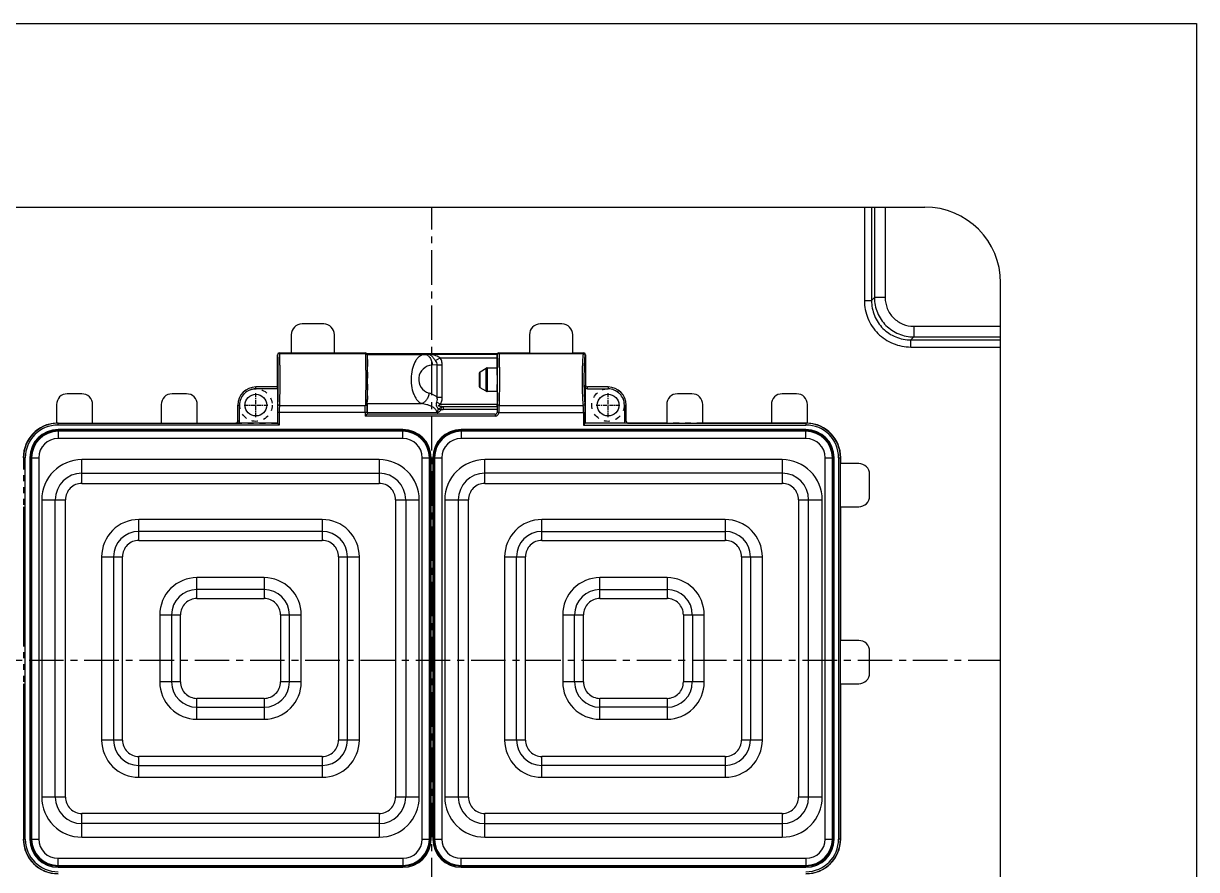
# Model space of a CAD drawing. Header units: millimetres. Extents: x 564 to 2602, y -1989 to 1042.
# Drawn here: x 815.7 to 1140.6, y -1270.3 to -1036 of the extents above; entities that cross this region are included whole.
import ezdxf

# ---------------------------------------------------------------- set-up
doc = ezdxf.new("R2010")
doc.units = ezdxf.units.MM
doc.header["$LTSCALE"] = 16.335
doc.linetypes.add('CENTER', pattern=[0.6, 0.375, -0.075, 0.075, -0.075])
doc.linetypes.add('HIDDEN', pattern=[0.2, 0.1, -0.1])
doc.layers.get('0').update_dxf_attribs({"linetype": 'CONTINUOUS'})
doc.layers.add('DEFAULT_2', color=8, linetype='HIDDEN')

msp = doc.modelspace()

# ---------------------------------------------------------------- linework, layer by layer
at = {"color": 7, "linetype": 'Continuous'}
for p, q in [((792.324, -1086.822), (1065.324, -1086.822)), ((1048.586, -1086.822), (1048.586, -1112.687)), ((1050.566, -1086.822), (1050.566, -1112.687)), ((1051.367, -1086.822), (1051.367, -1111.886)), ((1054.338, -1086.822), (1054.338, -1111.886)), ((1086.324, -1316.822), (1086.324, -1107.822)), ((1048.586, -1112.687), (1050.566, -1112.687)), ((1051.367, -1111.886), (1050.566, -1112.687)), ((1054.338, -1111.886), (1051.367, -1111.886)), ((898.824, -1119.172), (892.824, -1119.172)), ((964.824, -1119.172), (958.824, -1119.172)), ((1062.26, -1119.808), (1086.324, -1119.808)), ((1062.26, -1119.808), (1062.26, -1122.779)), ((889.824, -1122.172), (889.824, -1127.208)), ((901.824, -1127.208), (901.824, -1122.172)), ((955.824, -1122.172), (955.824, -1127.208)), ((967.824, -1127.208), (967.824, -1122.172)), ((1062.26, -1122.779), (1061.459, -1123.58)), ((1061.459, -1123.58), (1086.324, -1123.58)), ((1061.459, -1125.56), (1061.459, -1123.58)), ((1062.26, -1122.779), (1086.324, -1122.779)), ((886.503, -1127.208), (886.545, -1127.335)), ((886.503, -1127.208), (889.824, -1127.208)), ((886.545, -1127.335), (910.351, -1127.335)), ((901.824, -1127.25), (889.824, -1127.25)), ((901.824, -1127.208), (910.309, -1127.208)), ((910.351, -1127.335), (910.309, -1127.208)), ((947.335, -1127.208), (947.378, -1127.335)), ((947.335, -1127.208), (955.824, -1127.208)), ((947.378, -1127.335), (970.746, -1127.335)), ((955.824, -1127.25), (967.824, -1127.25)), ((967.824, -1127.208), (970.873, -1127.208)), ((970.746, -1127.335), (970.873, -1127.208)), ((1061.459, -1125.56), (1086.324, -1125.56)), ((886.003, -1136.626), (886.003, -1127.709)), ((886.003, -1127.709), (886.045, -1127.834)), ((910.793, -1127.59), (910.758, -1127.484)), ((946.889, -1127.484), (910.758, -1127.484)), ((910.793, -1127.59), (926.76, -1127.59)), ((910.917, -1129.099), (910.922, -1129.3)), ((927.707, -1127.541), (926.76, -1127.59)), ((927.707, -1127.541), (946.908, -1127.541)), ((930.26, -1130.514), (928.881, -1130.586)), ((929.814, -1129.334), (931.091, -1128.539)), ((930.26, -1139.449), (930.26, -1130.514)), ((930.26, -1130.514), (931.674, -1130.514)), ((931.091, -1128.539), (946.871, -1128.539)), ((931.674, -1139.449), (931.674, -1130.514)), ((946.866, -1127.798), (946.878, -1127.834)), ((946.871, -1131.345), (946.871, -1128.539)), ((946.908, -1127.541), (946.889, -1127.484)), ((971.375, -1127.71), (971.248, -1127.837)), ((971.375, -1127.71), (971.375, -1136.123)), ((941.896, -1132.837), (941.896, -1136.392)), ((942.147, -1132.402), (943.86, -1131.412)), ((942.147, -1136.828), (942.147, -1132.402)), ((943.86, -1137.817), (943.86, -1131.412)), ((944.11, -1131.345), (944.11, -1137.884)), ((944.11, -1131.345), (946.871, -1131.345)), ((880.058, -1137.128), (880.058, -1136.626)), ((886.009, -1136.626), (880.058, -1136.626)), ((886.017, -1137.128), (880.058, -1137.128)), ((886.017, -1137.128), (886.03, -1146.664)), ((886.152, -1136.636), (886.15, -1137.003)), ((943.86, -1137.817), (942.147, -1136.828)), ((971.375, -1136.123), (971.36, -1136.123)), ((971.36, -1146.639), (971.36, -1136.184)), ((971.861, -1137.128), (971.861, -1136.626)), ((977.591, -1136.626), (971.861, -1136.626)), ((971.861, -1137.128), (977.591, -1137.128)), ((977.591, -1136.626), (977.591, -1137.128)), ((831.824, -1138.522), (827.824, -1138.522)), ((860.824, -1138.522), (856.824, -1138.522)), ((930.26, -1139.449), (931.674, -1139.449)), ((946.871, -1137.884), (944.11, -1137.884)), ((946.871, -1137.884), (946.871, -1141.403)), ((1000.824, -1138.522), (996.824, -1138.522)), ((1029.824, -1138.522), (1025.824, -1138.522)), ((824.824, -1141.522), (824.824, -1146.62)), ((834.824, -1146.61), (834.824, -1141.522)), ((853.824, -1141.522), (853.824, -1146.61)), ((863.824, -1146.61), (863.824, -1141.522)), ((875.03, -1146.118), (875.03, -1141.653)), ((875.03, -1141.653), (875.533, -1141.653)), ((875.533, -1146.118), (875.533, -1141.653)), ((886.564, -1141.732), (910.371, -1141.732)), ((910.874, -1141.241), (925.792, -1141.241)), ((930.179, -1140.819), (931.186, -1141.403)), ((931.186, -1141.403), (946.871, -1141.403)), ((931.283, -1142.389), (931.387, -1142.883)), ((931.936, -1142.119), (931.936, -1142.835)), ((946.866, -1142.119), (931.936, -1142.119)), ((946.861, -1142.835), (931.936, -1142.835)), ((946.861, -1142.835), (946.861, -1143.667)), ((947.397, -1141.732), (970.688, -1141.732)), ((982.116, -1141.653), (982.116, -1146.118)), ((982.116, -1141.653), (982.619, -1141.653)), ((982.619, -1146.118), (982.619, -1141.653)), ((993.824, -1141.522), (993.824, -1146.61)), ((1003.824, -1146.61), (1003.824, -1141.522)), ((1022.824, -1141.522), (1022.824, -1146.61)), ((1032.824, -1146.62), (1032.824, -1141.522)), ((825.258, -1147.166), (825.258, -1146.638)), ((825.258, -1146.638), (834.824, -1146.638)), ((825.258, -1146.664), (853.824, -1146.664)), ((834.824, -1146.61), (853.824, -1146.61)), ((853.824, -1146.638), (863.824, -1146.638)), ((863.824, -1146.61), (874.525, -1146.61)), ((863.824, -1146.664), (874.527, -1146.664)), ((875.533, -1146.118), (875.03, -1146.118)), ((886.017, -1146.639), (875.388, -1146.639)), ((886.017, -1146.639), (886.03, -1146.664)), ((910.839, -1143.696), (886.03, -1143.696)), ((886.53, -1143.696), (886.53, -1147.166)), ((910.337, -1143.695), (910.337, -1144.67)), ((946.362, -1144.67), (910.337, -1144.67)), ((930.225, -1143.77), (910.838, -1143.739)), ((946.362, -1144.167), (910.838, -1144.167)), ((910.839, -1143.696), (910.839, -1144.167)), ((946.362, -1144.167), (946.362, -1144.67)), ((946.863, -1143.667), (946.861, -1143.667)), ((947.357, -1143.696), (971.293, -1143.696)), ((970.791, -1143.695), (970.791, -1147.166)), ((971.293, -1146.664), (971.293, -1143.695)), ((971.346, -1146.639), (971.294, -1146.664)), ((982.261, -1146.639), (971.346, -1146.639)), ((982.619, -1146.118), (982.116, -1146.118)), ((983.121, -1146.622), (983.121, -1146.61)), ((983.121, -1146.61), (993.824, -1146.61)), ((993.824, -1146.664), (983.121, -1146.664)), ((993.824, -1146.638), (1003.824, -1146.638)), ((1003.824, -1146.61), (1022.824, -1146.61)), ((1032.391, -1146.664), (1003.824, -1146.664)), ((1022.824, -1146.638), (1032.391, -1146.638)), ((1032.391, -1146.638), (1032.391, -1147.166)), ((886.53, -1147.166), (825.258, -1147.166)), ((825.258, -1148.414), (825.258, -1150.897)), ((920.78, -1148.414), (825.258, -1148.414)), ((920.78, -1148.713), (825.258, -1148.713)), ((920.78, -1148.903), (825.258, -1148.903)), ((920.78, -1150.897), (920.78, -1148.414)), ((936.868, -1148.414), (936.868, -1150.897)), ((1032.391, -1148.414), (936.868, -1148.414)), ((1032.391, -1148.713), (936.868, -1148.713)), ((1032.391, -1148.903), (936.868, -1148.903)), ((970.984, -1146.973), (970.791, -1147.166)), ((970.791, -1147.166), (1032.391, -1147.166)), ((1032.391, -1150.897), (1032.391, -1148.414)), ((920.78, -1150.897), (825.258, -1150.897)), ((1032.391, -1150.897), (936.868, -1150.897)), ((815.689, -1156.233), (815.689, -1157.822)), ((815.689, -1156.233), (816.191, -1156.233)), ((816.191, -1261.81), (816.191, -1156.233)), ((817.439, -1156.233), (817.439, -1261.81)), ((817.439, -1156.233), (819.921, -1156.233)), ((817.738, -1156.233), (817.738, -1261.81)), ((817.928, -1156.233), (817.928, -1261.81)), ((819.921, -1156.233), (819.921, -1261.81)), ((926.117, -1261.81), (926.117, -1156.233)), ((926.117, -1156.233), (928.599, -1156.233)), ((928.11, -1261.81), (928.11, -1156.233)), ((928.3, -1261.81), (928.3, -1156.233)), ((928.599, -1261.81), (928.599, -1156.233)), ((929.05, -1156.233), (929.05, -1261.81)), ((929.05, -1156.233), (931.532, -1156.233)), ((929.349, -1156.233), (929.349, -1261.81)), ((929.538, -1156.233), (929.538, -1261.81)), ((931.532, -1156.233), (931.532, -1261.81)), ((1037.727, -1156.233), (1040.209, -1156.233)), ((1037.727, -1261.81), (1037.727, -1156.233)), ((1039.721, -1261.81), (1039.721, -1156.233)), ((1039.91, -1261.81), (1039.91, -1156.233)), ((1040.209, -1261.81), (1040.209, -1156.233)), ((1041.458, -1156.233), (1042.014, -1156.233)), ((1041.458, -1156.233), (1041.458, -1261.81)), ((1041.96, -1157.822), (1041.96, -1156.233)), ((1042.014, -1157.822), (1042.014, -1156.233)), ((831.844, -1163.322), (831.844, -1156.747)), ((914.194, -1156.747), (831.844, -1156.747)), ((914.194, -1156.747), (914.194, -1163.322)), ((943.454, -1163.322), (943.454, -1156.747)), ((1025.805, -1156.747), (943.454, -1156.747)), ((1025.805, -1156.747), (1025.805, -1163.322)), ((1041.986, -1169.822), (1041.986, -1157.822)), ((1047.024, -1157.822), (1042.014, -1157.822)), ((831.844, -1160.504), (914.194, -1160.504)), ((1025.805, -1160.504), (943.454, -1160.504)), ((1050.024, -1166.822), (1050.024, -1160.822)), ((831.844, -1163.322), (914.194, -1163.322)), ((943.454, -1163.322), (1025.805, -1163.322)), ((820.745, -1167.846), (827.319, -1167.846)), ((820.745, -1167.847), (820.745, -1250.197)), ((824.501, -1250.197), (824.501, -1167.846)), ((827.319, -1250.197), (827.319, -1167.846)), ((918.719, -1167.846), (918.719, -1250.197)), ((918.719, -1167.846), (925.293, -1167.846)), ((921.537, -1167.846), (921.537, -1250.197)), ((925.293, -1250.197), (925.293, -1167.847)), ((932.355, -1167.846), (938.93, -1167.846)), ((932.355, -1167.847), (932.355, -1250.197)), ((936.112, -1167.846), (936.112, -1250.197)), ((938.93, -1250.197), (938.93, -1167.846)), ((1030.329, -1167.846), (1036.904, -1167.846)), ((1030.329, -1167.846), (1030.329, -1250.197)), ((1033.147, -1250.197), (1033.147, -1167.846)), ((1036.904, -1250.197), (1036.904, -1167.847)), ((815.689, -1169.822), (815.689, -1206.822)), ((1041.96, -1206.822), (1041.96, -1169.822)), ((1042.014, -1169.822), (1047.024, -1169.822)), ((1042.014, -1206.822), (1042.014, -1169.822)), ((847.63, -1179.108), (847.63, -1173.332)), ((898.408, -1173.332), (847.63, -1173.332)), ((898.408, -1173.332), (898.408, -1179.108)), ((959.241, -1179.108), (959.241, -1173.332)), ((1010.018, -1173.332), (959.241, -1173.332)), ((1010.018, -1173.332), (1010.018, -1179.108)), ((898.408, -1176.633), (847.63, -1176.633)), ((847.63, -1179.108), (898.408, -1179.108)), ((959.241, -1176.633), (1010.018, -1176.633)), ((959.241, -1179.108), (1010.018, -1179.108)), ((837.329, -1183.633), (837.329, -1234.411)), ((837.329, -1183.633), (843.105, -1183.633)), ((840.63, -1183.633), (840.63, -1234.411)), ((843.105, -1234.411), (843.105, -1183.633)), ((902.933, -1183.633), (902.933, -1234.411)), ((902.933, -1183.633), (908.709, -1183.633)), ((905.408, -1234.411), (905.408, -1183.633)), ((908.709, -1234.411), (908.709, -1183.633)), ((948.94, -1183.633), (948.94, -1234.411)), ((948.94, -1183.633), (954.716, -1183.633)), ((952.24, -1234.411), (952.24, -1183.633)), ((954.716, -1234.411), (954.716, -1183.633)), ((1014.543, -1183.633), (1020.319, -1183.633)), ((1014.543, -1183.633), (1014.543, -1234.411)), ((1017.019, -1183.633), (1017.019, -1234.411)), ((1020.319, -1234.411), (1020.319, -1183.633)), ((863.718, -1195.196), (863.718, -1189.42)), ((882.32, -1189.42), (863.718, -1189.42)), ((882.32, -1189.42), (882.32, -1195.196)), ((993.93, -1189.42), (975.329, -1189.42)), ((975.329, -1195.196), (975.329, -1189.42)), ((993.93, -1189.42), (993.93, -1195.196)), ((882.32, -1192.721), (863.718, -1192.721)), ((863.718, -1195.196), (882.32, -1195.196)), ((975.329, -1192.721), (993.93, -1192.721)), ((975.329, -1195.196), (993.93, -1195.196)), ((853.417, -1199.721), (853.417, -1218.323)), ((853.417, -1199.721), (859.193, -1199.721)), ((856.718, -1199.721), (856.718, -1218.323)), ((859.193, -1218.323), (859.193, -1199.721)), ((886.845, -1199.721), (886.845, -1218.323)), ((886.845, -1199.721), (892.621, -1199.721)), ((889.32, -1218.323), (889.32, -1199.721)), ((892.621, -1218.323), (892.621, -1199.721)), ((965.028, -1199.721), (970.804, -1199.721)), ((965.028, -1199.721), (965.028, -1218.323)), ((968.328, -1218.323), (968.328, -1199.721)), ((970.804, -1218.323), (970.804, -1199.721)), ((998.455, -1199.721), (1004.231, -1199.721)), ((998.455, -1199.721), (998.455, -1218.323)), ((1000.931, -1199.721), (1000.931, -1218.323)), ((1004.231, -1218.323), (1004.231, -1199.721)), ((1041.986, -1218.822), (1041.986, -1206.822)), ((1047.024, -1206.822), (1042.014, -1206.822)), ((1050.024, -1215.822), (1050.024, -1209.822)), ((859.193, -1218.323), (853.417, -1218.323)), ((892.621, -1218.323), (886.845, -1218.323)), ((970.804, -1218.323), (965.028, -1218.323)), ((1004.231, -1218.323), (998.455, -1218.323)), ((815.689, -1218.822), (815.689, -1261.81)), ((1041.96, -1261.81), (1041.96, -1218.822)), ((1042.014, -1218.822), (1047.024, -1218.822)), ((1042.014, -1261.81), (1042.014, -1218.822)), ((863.718, -1228.623), (863.718, -1222.847)), ((882.32, -1222.847), (863.718, -1222.847)), ((882.32, -1222.847), (882.32, -1228.623)), ((993.93, -1222.847), (975.329, -1222.847)), ((975.329, -1228.623), (975.329, -1222.847)), ((993.93, -1222.847), (993.93, -1228.623)), ((863.718, -1225.323), (882.32, -1225.323)), ((993.93, -1225.323), (975.329, -1225.323)), ((863.718, -1228.623), (882.32, -1228.623)), ((975.329, -1228.623), (993.93, -1228.623)), ((843.105, -1234.411), (837.329, -1234.411)), ((908.709, -1234.411), (902.933, -1234.411)), ((954.716, -1234.411), (948.94, -1234.411)), ((1020.319, -1234.411), (1014.543, -1234.411)), ((847.63, -1244.711), (847.63, -1238.935)), ((898.408, -1238.935), (847.63, -1238.935)), ((898.408, -1238.935), (898.408, -1244.711)), ((1010.018, -1238.935), (959.241, -1238.935)), ((959.241, -1244.711), (959.241, -1238.935)), ((1010.018, -1238.935), (1010.018, -1244.711)), ((847.63, -1241.411), (898.408, -1241.411)), ((1010.018, -1241.411), (959.241, -1241.411)), ((847.63, -1244.711), (898.408, -1244.711)), ((959.241, -1244.711), (1010.018, -1244.711)), ((827.319, -1250.197), (820.745, -1250.197)), ((925.293, -1250.197), (918.719, -1250.197)), ((938.93, -1250.197), (932.355, -1250.197)), ((1036.904, -1250.197), (1030.329, -1250.197)), ((831.844, -1261.296), (831.844, -1254.722)), ((914.194, -1254.722), (831.844, -1254.722)), ((914.194, -1254.722), (914.194, -1261.296)), ((1025.805, -1254.722), (943.454, -1254.722)), ((943.454, -1261.296), (943.454, -1254.722)), ((1025.805, -1254.722), (1025.805, -1261.296)), ((914.194, -1257.539), (831.844, -1257.539)), ((943.454, -1257.539), (1025.805, -1257.539)), ((816.191, -1261.81), (815.635, -1261.81)), ((817.439, -1261.81), (819.921, -1261.81)), ((831.844, -1261.296), (914.194, -1261.296)), ((926.117, -1261.81), (928.599, -1261.81)), ((929.05, -1261.81), (931.532, -1261.81)), ((943.454, -1261.296), (1025.805, -1261.296)), ((1037.727, -1261.81), (1040.209, -1261.81)), ((1041.96, -1261.81), (1041.458, -1261.81)), ((825.258, -1269.629), (825.258, -1267.147)), ((825.258, -1267.147), (920.78, -1267.147)), ((825.258, -1269.141), (920.78, -1269.141)), ((825.258, -1269.33), (920.78, -1269.33)), ((825.258, -1269.629), (920.78, -1269.629)), ((920.78, -1267.147), (920.78, -1269.629)), ((936.868, -1267.147), (1032.391, -1267.147)), ((936.868, -1269.629), (936.868, -1267.147)), ((936.868, -1269.141), (1032.391, -1269.141)), ((936.868, -1269.33), (1032.391, -1269.33)), ((936.868, -1269.629), (1032.391, -1269.629)), ((1032.391, -1267.147), (1032.391, -1269.629))]:
    msp.add_line(p, q, dxfattribs=at)
at = {"color": 1, "linetype": 'CENTER', "ltscale": 1.561163}
for p, q in [((928.824, -1337.822), (928.824, -1086.822)), ((771.324, -1212.322), (1086.324, -1212.322))]:
    msp.add_line(p, q, dxfattribs=at)
at = {"color": 1, "linetype": 'CENTER', "ltscale": 0.186593}
for p, q in [((880.058, -1144.953), (880.058, -1138.353)), ((977.591, -1144.953), (977.591, -1138.353)), ((876.758, -1141.653), (883.358, -1141.653)), ((974.291, -1141.653), (980.891, -1141.653))]:
    msp.add_line(p, q, dxfattribs=at)
msp.add_lwpolyline([(607.454, -1035.97), (1140.578, -1035.97), (1140.578, -1388.515), (607.454, -1388.515)], close=True)
at = {"color": 2, "linetype": 'Continuous'}
for centre in [(880.058, -1141.653), (977.591, -1141.653)]:
    msp.add_circle(centre, 3, dxfattribs=at)
at = {"color": 7, "linetype": 'Continuous'}
for centre, radius, start, end in [((1065.324, -1107.822), 21, 0, 90), ((892.824, -1122.172), 3, 90, 180), ((898.824, -1122.172), 3, 0, 90), ((958.824, -1122.172), 3, 90, 180), ((964.824, -1122.172), 3, 0, 90), ((886.545, -1127.835), 0.5, 90.01051, 179.91964), ((910.352, -1127.837), 0.502, 25.76936, 90.08555), ((947.378, -1127.835), 0.5, 90.01051, 179.91964), ((970.744, -1127.839), 0.504, 0.19987, 89.81109), ((929.088, -1134.533), 3.952, 93.00189, 254.09377), ((942.399, -1132.837), 0.503, 120, 180), ((944.11, -1131.845), 0.5, 90, 120), ((585.259, -1134.603), 361.731, 359.42943, 0.52108), ((880.058, -1141.653), 5.027, 90, 180), ((880.058, -1141.653), 4.525, 89.99951, 180.00049), ((942.399, -1136.392), 0.503, 180, 240), ((971.862, -1136.119), 1.01, 240.19931, 269.92839), ((977.591, -1141.653), 5.027, 0, 90), ((977.591, -1141.653), 4.525, 359.99951, 90.00049), ((827.824, -1141.522), 3, 90, 180), ((831.824, -1141.522), 3, 0, 90), ((856.824, -1141.522), 3, 90, 180), ((860.824, -1141.522), 3, 0, 90), ((926.698, -1143.808), 5.628, 59.51063, 76.57148), ((926.742, -1143.749), 5.556, 50.71389, 59.59293), ((944.11, -1137.384), 0.5, 240, 270), ((996.824, -1141.522), 3, 90, 180), ((1000.824, -1141.522), 3, 0, 90), ((1025.824, -1141.522), 3, 90, 180), ((1029.824, -1141.522), 3, 0, 90), ((825.258, -1156.233), 9.623, 92.58191, 180), ((825.258, -1156.233), 9.569, 90, 180), ((825.258, -1156.233), 9.595, 90, 92.58944), ((874.524, -1146.117), 1.009, 328.86728, 339.22003), ((946.363, -1143.667), 0.5, 269.98632, 359.98135), ((983.124, -1146.117), 1.009, 200.78107, 211.13331), ((1032.391, -1156.233), 9.595, 87.41056, 90), ((1032.391, -1156.233), 9.569, 0, 90), ((1032.391, -1156.233), 9.623, 0, 87.41809), ((825.258, -1156.233), 9.067, 90.00001, 179.99999), ((825.258, -1156.233), 7.819, 90, 180), ((825.258, -1156.233), 7.519, 90, 180), ((825.258, -1156.233), 7.33, 90, 180), ((920.78, -1156.233), 7.819, 0, 90), ((920.78, -1156.233), 7.519, 0, 90), ((920.78, -1156.233), 7.33, 0, 90), ((936.868, -1156.233), 7.819, 90, 180), ((936.868, -1156.233), 7.519, 90, 180), ((936.868, -1156.233), 7.33, 90, 180), ((1032.391, -1156.233), 9.067, 0.00001, 89.99999), ((1032.391, -1156.233), 7.819, 0, 90), ((1032.391, -1156.233), 7.519, 0, 90), ((1032.391, -1156.233), 7.33, 0, 90), ((825.258, -1156.233), 5.336, 90, 180), ((920.78, -1156.233), 5.336, 0, 90), ((936.868, -1156.233), 5.336, 90, 180), ((1032.391, -1156.233), 5.336, 0, 90), ((831.844, -1167.846), 11.099, 89.99965, 180.00035), ((914.194, -1167.846), 11.099, 359.99965, 90.00035), ((943.454, -1167.846), 11.099, 89.99965, 180.00035), ((1025.805, -1167.846), 11.099, 359.99965, 90.00035), ((1047.024, -1160.822), 3, 0, 90), ((831.844, -1167.846), 7.342, 90, 180), ((914.194, -1167.846), 7.342, 0, 90), ((943.454, -1167.846), 7.342, 90, 180), ((1025.805, -1167.846), 7.342, 0, 90), ((831.844, -1167.846), 4.525, 89.99994, 180.00006), ((914.194, -1167.846), 4.525, 359.99994, 90.00006), ((943.454, -1167.846), 4.525, 89.99994, 180.00006), ((1025.805, -1167.846), 4.525, 359.99994, 90.00006), ((1047.024, -1166.822), 3, 270, 0), ((847.63, -1183.633), 10.301, 89.99966, 180.00034), ((898.408, -1183.633), 10.301, 359.99966, 90.00034), ((959.241, -1183.633), 10.301, 89.99966, 180.00034), ((1010.018, -1183.633), 10.301, 359.99966, 90.00034), ((847.63, -1183.633), 7, 90, 180), ((847.63, -1183.633), 4.525, 89.99994, 180.00006), ((898.408, -1183.633), 7, 0, 90), ((898.408, -1183.633), 4.525, 359.99994, 90.00006), ((959.241, -1183.633), 7, 90, 180), ((959.241, -1183.633), 4.525, 89.99994, 180.00006), ((1010.018, -1183.633), 7, 0, 90), ((1010.018, -1183.633), 4.525, 359.99994, 90.00006), ((863.718, -1199.721), 10.301, 89.99966, 180.00034), ((882.32, -1199.721), 10.301, 359.99966, 90.00034), ((975.329, -1199.721), 10.301, 89.99966, 180.00034), ((993.93, -1199.721), 10.301, 359.99966, 90.00034), ((863.718, -1199.721), 7, 90, 180), ((863.718, -1199.721), 4.525, 89.99994, 180.00006), ((882.32, -1199.721), 7, 0, 90), ((882.32, -1199.721), 4.525, 359.99994, 90.00006), ((975.329, -1199.721), 7, 90, 180), ((975.329, -1199.721), 4.525, 89.99994, 180.00006), ((993.93, -1199.721), 7, 0, 90), ((993.93, -1199.721), 4.525, 359.99994, 90.00006), ((1047.024, -1209.822), 3, 0, 90), ((863.718, -1218.323), 10.301, 179.99966, 270.00034), ((863.718, -1218.323), 7, 180, 270), ((863.718, -1218.323), 4.525, 179.99994, 270.00006), ((882.32, -1218.323), 10.301, 269.99966, 0.00034), ((882.32, -1218.323), 7, 270, 0), ((882.32, -1218.323), 4.525, 269.99994, 0.00006), ((975.329, -1218.323), 10.301, 179.99966, 270.00034), ((975.329, -1218.323), 7, 180, 270), ((975.329, -1218.323), 4.525, 179.99994, 270.00006), ((993.93, -1218.323), 10.301, 269.99966, 0.00034), ((993.93, -1218.323), 7, 270, 360), ((993.93, -1218.323), 4.525, 269.99994, 0.00006), ((1047.024, -1215.822), 3, 270, 0), ((847.63, -1234.411), 10.301, 179.99966, 270.00034), ((847.63, -1234.411), 7, 180, 270), ((847.63, -1234.411), 4.525, 179.99994, 270.00006), ((898.408, -1234.411), 10.301, 269.99966, 0.00034), ((898.408, -1234.411), 7, 270, 0), ((898.408, -1234.411), 4.525, 269.99994, 0.00006), ((959.241, -1234.411), 10.301, 179.99966, 270.00034), ((959.241, -1234.411), 7, 180, 270), ((959.241, -1234.411), 4.525, 179.99994, 270.00006), ((1010.018, -1234.411), 10.301, 269.99966, 0.00034), ((1010.018, -1234.411), 7, 270, 360), ((1010.018, -1234.411), 4.525, 269.99994, 0.00006), ((831.844, -1250.197), 11.099, 179.99965, 270.00035), ((831.844, -1250.197), 7.342, 180, 270), ((831.844, -1250.197), 4.525, 179.99994, 270.00006), ((914.194, -1250.197), 11.099, 269.99965, 0.00035), ((914.194, -1250.197), 7.342, 270, 0), ((914.194, -1250.197), 4.525, 269.99994, 0.00006), ((943.454, -1250.197), 11.099, 179.99965, 270.00035), ((943.454, -1250.197), 7.342, 180, 270), ((943.454, -1250.197), 4.525, 179.99994, 270.00006), ((1025.805, -1250.197), 11.099, 269.99965, 0.00035), ((1025.805, -1250.197), 7.342, 270, 360), ((1025.805, -1250.197), 4.525, 269.99994, 0.00006), ((825.258, -1261.81), 9.623, 180, 270), ((825.258, -1261.81), 9.569, 180, 270), ((825.258, -1261.81), 9.067, 180.00001, 269.99999), ((825.258, -1261.81), 7.819, 180, 270), ((825.258, -1261.81), 7.519, 180, 270), ((825.258, -1261.81), 7.33, 180, 270), ((825.258, -1261.81), 5.336, 180, 270), ((920.78, -1261.81), 7.819, 270, 0), ((920.78, -1261.81), 7.519, 270, 0), ((920.78, -1261.81), 7.33, 270, 0), ((920.78, -1261.81), 5.336, 270, 0), ((936.868, -1261.81), 7.819, 180, 270), ((936.868, -1261.81), 7.519, 180, 270), ((936.868, -1261.81), 7.33, 180, 270), ((936.868, -1261.81), 5.336, 180, 270), ((1032.391, -1261.81), 9.623, 270, 0), ((1032.391, -1261.81), 9.569, 270, 0), ((1032.391, -1261.81), 9.067, 270.00001, 359.99999), ((1032.391, -1261.81), 7.819, 270, 0), ((1032.391, -1261.81), 7.519, 270, 0), ((1032.391, -1261.81), 7.33, 270, 0), ((1032.391, -1261.81), 5.336, 270, 0)]:
    msp.add_arc(centre, radius, start, end, dxfattribs=at)
for centre, major_axis, ratio, start_param, end_param in [((886.503, -1127.709), (-0.158, 0.475), 0.9984779, -0.3210504, 1.2488326), ((910.31, -1127.712), (0.159, -0.478), 0.9984779, 1.7192575, 2.8205423), ((947.336, -1127.709), (-0.158, 0.475), 0.9984779, -0.3210504, 0.7836085), ((970.871, -1127.712), (0.356, 0.356), 0.9972647, -0.7840286, 0.7840286), ((946.854, -1128.539), (0, 1), 0.0174551, -1.5707963, -0.7352739), ((946.871, -1134.615), (0, 3.269), 0.0174551, -3.1415927, 0), ((886.009, -1137.128), (0, 0.503), 0.0174551, -1.5707963, 0), ((971.878, -1136.123), (-0.503, 0), 0.9986295, 6.2831853, 7.8539816), ((910.883, -1143.81), (0, 2.631), 0.0174551, 0.2175861, 1.5436299), ((946.878, -1142.835), (0, 1), 0.0174551, 0.7730896, 1.5707963), ((946.854, -1141.403), (0, 1), 0.0174551, -2.368503, -1.5707963), ((946.361, -1143.667), (0.5, 0), 0.9998477, 4.712389, 6.2831853), ((983.121, -1146.107), (0, 0.503), 0.9993908, 1.5707963, 3.1415927)]:
    msp.add_ellipse(centre, major_axis=major_axis, ratio=ratio, start_param=start_param, end_param=end_param, dxfattribs=at)
for points, knots in [([(1048.586, -1112.687), (1048.586, -1113.529), (1048.749, -1115.217), (1049.479, -1117.652), (1050.672, -1119.897), (1052.282, -1121.864), (1054.249, -1123.475), (1056.495, -1124.667), (1058.929, -1125.397), (1060.617, -1125.56), (1061.459, -1125.56)], [0, 0, 0, 0, 0.1249992, 0.2500289, 0.3750249, 0.5000351, 0.6250307, 0.7499941, 0.874998, 1, 1, 1, 1]), ([(1050.566, -1112.687), (1050.564, -1113.4), (1050.697, -1114.831), (1051.308, -1116.896), (1052.314, -1118.801), (1053.678, -1120.469), (1055.346, -1121.832), (1057.251, -1122.838), (1059.315, -1123.449), (1060.746, -1123.582), (1061.459, -1123.58)], [0, 0, 0, 0, 0.1249827, 0.2500097, 0.3750127, 0.5000354, 0.6250435, 0.7500135, 0.8750144, 1, 1, 1, 1]), ([(1051.367, -1111.886), (1051.37, -1112.597), (1051.517, -1114.023), (1052.348, -1116.751), (1054.366, -1119.78), (1057.395, -1121.799), (1060.123, -1122.629), (1061.549, -1122.775), (1062.26, -1122.779)], [0, 0, 0, 0, 0.1252679, 0.2505894, 0.5000348, 0.7494317, 0.8747278, 1, 1, 1, 1]), ([(1054.338, -1111.886), (1054.338, -1112.918), (1054.743, -1115.003), (1056.502, -1117.644), (1059.143, -1119.403), (1061.228, -1119.808), (1062.26, -1119.808)], [0, 0, 0, 0, 0.2500549, 0.5000351, 0.749966, 1, 1, 1, 1]), ([(886.545, -1127.335), (886.551, -1127.355), (886.557, -1127.418), (886.568, -1127.539), (886.577, -1127.718), (886.587, -1127.952), (886.596, -1128.239), (886.609, -1128.723), (886.623, -1129.441), (886.636, -1130.422), (886.647, -1131.538), (886.654, -1132.753), (886.659, -1134.455), (886.656, -1136.526), (886.638, -1138.761), (886.615, -1140.337), (886.588, -1141.266), (886.574, -1141.601), (886.564, -1141.732)], [0, 0, 0, 0, 0.0044775, 0.0129622, 0.0253994, 0.0417106, 0.0617543, 0.0853641, 0.1425412, 0.2113895, 0.28971, 0.374979, 0.464435, 0.6443059, 0.8063835, 0.9301449, 0.9725358, 1, 1, 1, 1]), ([(910.351, -1127.335), (910.358, -1127.355), (910.364, -1127.418), (910.375, -1127.539), (910.384, -1127.717), (910.394, -1127.951), (910.403, -1128.238), (910.416, -1128.721), (910.43, -1129.438), (910.443, -1130.417), (910.453, -1131.532), (910.46, -1132.745), (910.465, -1134.446), (910.462, -1136.518), (910.445, -1138.756), (910.422, -1140.334), (910.395, -1141.265), (910.381, -1141.601), (910.371, -1141.732)], [0, 0, 0, 0, 0.0044672, 0.0129374, 0.0253576, 0.0416431, 0.0616507, 0.0852252, 0.142312, 0.211064, 0.2892733, 0.3744373, 0.4638157, 0.6436938, 0.8059822, 0.9300029, 0.9724983, 1, 1, 1, 1]), ([(947.378, -1127.335), (947.384, -1127.355), (947.39, -1127.418), (947.401, -1127.539), (947.41, -1127.718), (947.42, -1127.952), (947.429, -1128.239), (947.442, -1128.723), (947.456, -1129.441), (947.469, -1130.422), (947.479, -1131.538), (947.487, -1132.753), (947.491, -1134.455), (947.488, -1136.526), (947.471, -1138.761), (947.448, -1140.337), (947.421, -1141.266), (947.407, -1141.601), (947.397, -1141.732)], [0, 0, 0, 0, 0.0044775, 0.0129622, 0.0253994, 0.0417106, 0.0617543, 0.0853641, 0.1425412, 0.2113895, 0.28971, 0.374979, 0.464435, 0.6443059, 0.8063835, 0.9301449, 0.9725358, 1, 1, 1, 1]), ([(970.746, -1127.335), (970.73, -1127.352), (970.707, -1127.416), (970.677, -1127.537), (970.648, -1127.716), (970.619, -1127.95), (970.592, -1128.237), (970.553, -1128.719), (970.512, -1129.436), (970.472, -1130.416), (970.44, -1131.53), (970.419, -1132.744), (970.405, -1134.446), (970.414, -1136.518), (970.457, -1138.488), (970.515, -1139.862), (970.563, -1140.661), (970.616, -1141.266), (970.659, -1141.602), (970.688, -1141.732)], [0, 0, 0, 0, 0.0049168, 0.0136074, 0.0261482, 0.0425022, 0.0625475, 0.0861256, 0.1431676, 0.2118187, 0.2899148, 0.3749466, 0.4641907, 0.6437992, 0.8058416, 0.8736799, 0.9297396, 0.9722835, 1, 1, 1, 1]), ([(886.045, -1127.834), (886.054, -1127.861), (886.06, -1127.948), (886.075, -1128.117), (886.086, -1128.372), (886.098, -1128.706), (886.109, -1129.118), (886.123, -1129.803), (886.138, -1130.803), (886.15, -1132.138), (886.157, -1133.6), (886.158, -1135.114), (886.155, -1136.132), (886.152, -1136.636)], [0, 0, 0, 0, 0.0096969, 0.0291559, 0.0581879, 0.0964277, 0.1433652, 0.1984303, 0.3299265, 0.4841491, 0.6531344, 0.8281023, 1, 1, 1, 1]), ([(910.793, -1127.59), (910.794, -1127.592), (910.797, -1127.602), (910.801, -1127.611), (910.804, -1127.619)], [0, 0, 0, 0, 0.18602, 1, 1, 1, 1]), ([(910.804, -1127.619), (910.827, -1127.673), (910.85, -1127.836), (910.881, -1128.142), (910.902, -1128.579), (910.913, -1128.912), (910.917, -1129.099)], [0, 0, 0, 0, 0.1187253, 0.327352, 0.6229688, 1, 1, 1, 1]), ([(910.874, -1141.241), (910.889, -1140.999), (910.909, -1140.369), (910.933, -1139.237), (910.951, -1137.764), (910.966, -1135.445), (910.963, -1132.597), (910.942, -1130.332), (910.922, -1129.3)], [0, 0, 0, 0, 0.0610111, 0.1582014, 0.2845651, 0.4309748, 0.7409111, 1, 1, 1, 1]), ([(926.76, -1127.59), (926.541, -1127.611), (926.091, -1127.721), (925.456, -1128.074), (924.861, -1128.611), (924.096, -1129.621), (923.368, -1131.322), (922.957, -1133.695), (923.041, -1136.192), (923.529, -1138.154), (924.154, -1139.465), (924.808, -1140.436), (925.447, -1141.006), (925.911, -1141.232)], [0, 0, 0, 0, 0.0409199, 0.0849662, 0.1339726, 0.1892121, 0.3198931, 0.4736903, 0.6346625, 0.782069, 0.8465279, 0.9040359, 1, 1, 1, 1]), ([(926.76, -1127.59), (927.038, -1127.605), (927.626, -1127.812), (928.304, -1128.508), (928.754, -1129.472), (928.871, -1130.208), (928.881, -1130.586)], [0, 0, 0, 0, 0.2097993, 0.4469818, 0.7145719, 1, 1, 1, 1]), ([(931.091, -1128.539), (930.557, -1128.251), (929.473, -1127.747), (928.285, -1127.553), (927.706, -1127.541)], [0, 0, 0, 0, 0.5117972, 1, 1, 1, 1]), ([(929.814, -1129.335), (929.632, -1129.113), (929.292, -1128.68), (928.785, -1128.105), (928.27, -1127.687), (927.885, -1127.554), (927.708, -1127.541)], [0, 0, 0, 0, 0.3039713, 0.5826095, 0.8118006, 1, 1, 1, 1]), ([(930.26, -1130.514), (930.263, -1130.3), (930.18, -1129.868), (929.949, -1129.499), (929.814, -1129.335)], [0, 0, 0, 0, 0.5010913, 1, 1, 1, 1]), ([(931.674, -1130.514), (931.674, -1130.168), (931.57, -1129.471), (931.274, -1128.834), (931.091, -1128.539)], [0, 0, 0, 0, 0.4999415, 1, 1, 1, 1]), ([(946.908, -1127.541), (946.91, -1127.548), (946.898, -1127.575), (946.888, -1127.624), (946.868, -1127.702), (946.865, -1127.763), (946.866, -1127.798)], [0, 0, 0, 0, 0.0914107, 0.2971904, 0.6049296, 1, 1, 1, 1]), ([(946.878, -1127.834), (946.888, -1127.866), (946.894, -1127.969), (946.911, -1128.172), (946.922, -1128.48), (946.936, -1128.884), (946.947, -1129.38), (946.963, -1130.2), (946.971, -1130.854), (946.975, -1131.314)], [0, 0, 0, 0, 0.0287281, 0.0878207, 0.1765436, 0.2934423, 0.4367062, 0.6040569, 1, 1, 1, 1]), ([(971.248, -1127.837), (971.232, -1127.853), (971.209, -1127.913), (971.18, -1128.025), (971.151, -1128.192), (971.122, -1128.409), (971.094, -1128.677), (971.055, -1129.126), (971.014, -1129.794), (970.974, -1130.705), (970.942, -1131.743), (970.921, -1132.873), (970.907, -1134.457), (970.916, -1136.387), (970.959, -1138.22), (971.017, -1139.5), (971.065, -1140.244), (971.118, -1140.807), (971.161, -1141.12), (971.19, -1141.241)], [0, 0, 0, 0, 0.0050039, 0.0137429, 0.0263033, 0.0426529, 0.062711, 0.0863064, 0.14332, 0.2119755, 0.2900329, 0.3750439, 0.4642523, 0.6438023, 0.8058008, 0.8736055, 0.9296827, 0.9722111, 1, 1, 1, 1]), ([(886.15, -1137.003), (886.146, -1137.5), (886.138, -1138.413), (886.12, -1139.639), (886.097, -1140.556), (886.079, -1141.056), (886.064, -1141.244)], [0, 0, 0, 0, 0.3511809, 0.6461117, 0.8668415, 1, 1, 1, 1]), ([(928.005, -1138.333), (927.96, -1138.674), (927.832, -1139.177), (927.549, -1139.794), (927.21, -1140.339), (926.698, -1140.888), (926.172, -1141.164), (925.911, -1141.232)], [0, 0, 0, 0, 0.2739361, 0.4092198, 0.5404232, 0.784334, 1, 1, 1, 1]), ([(930.179, -1140.819), (930.262, -1140.603), (930.338, -1140.138), (930.299, -1139.676), (930.259, -1139.449)], [0, 0, 0, 0, 0.500635, 1, 1, 1, 1]), ([(931.186, -1141.403), (931.356, -1141.111), (931.601, -1140.468), (931.674, -1139.788), (931.674, -1139.449)], [0, 0, 0, 0, 0.4998059, 1, 1, 1, 1]), ([(946.972, -1138.205), (946.965, -1138.856), (946.953, -1139.729), (946.924, -1140.742), (946.908, -1141.104), (946.897, -1141.244)], [0, 0, 0, 0, 0.6423224, 0.8613577, 1, 1, 1, 1]), ([(886.064, -1141.244), (886.056, -1141.35), (886.048, -1141.644), (886.037, -1142.183), (886.032, -1142.894), (886.03, -1143.418), (886.03, -1143.696)], [0, 0, 0, 0, 0.1303498, 0.3590451, 0.6601321, 1, 1, 1, 1]), ([(886.064, -1141.244), (886.065, -1141.369), (886.175, -1141.63), (886.437, -1141.732), (886.564, -1141.732)], [0, 0, 0, 0, 0.4958136, 1, 1, 1, 1]), ([(886.564, -1141.732), (886.556, -1141.817), (886.548, -1142.052), (886.537, -1142.484), (886.531, -1143.054), (886.53, -1143.473), (886.53, -1143.696)], [0, 0, 0, 0, 0.130397, 0.3590872, 0.6601545, 1, 1, 1, 1]), ([(910.337, -1143.696), (910.337, -1143.473), (910.338, -1143.053), (910.344, -1142.484), (910.355, -1142.053), (910.362, -1141.817), (910.371, -1141.732)], [0, 0, 0, 0, 0.3397852, 0.6410597, 0.8691523, 1, 1, 1, 1]), ([(910.371, -1141.732), (910.499, -1141.733), (910.764, -1141.632), (910.874, -1141.367), (910.874, -1141.241)], [0, 0, 0, 0, 0.503505, 1, 1, 1, 1]), ([(925.792, -1141.241), (925.802, -1141.241), (925.842, -1141.241), (925.882, -1141.239), (925.911, -1141.232)], [0, 0, 0, 0, 0.2658947, 1, 1, 1, 1]), ([(930.205, -1143.739), (930.197, -1143.575), (930.108, -1143.252), (929.838, -1142.846), (929.496, -1142.515), (928.992, -1142.155), (928.303, -1141.815), (927.724, -1141.623), (927.432, -1141.543)], [0, 0, 0, 0, 0.1319902, 0.2609943, 0.3872557, 0.5116967, 0.7569839, 1, 1, 1, 1]), ([(930.631, -1142.739), (930.521, -1142.6), (930.308, -1142.327), (930.089, -1141.947), (930.019, -1141.61), (930.031, -1141.252), (930.112, -1140.99), (930.179, -1140.819)], [0, 0, 0, 0, 0.2524212, 0.4946853, 0.6147635, 0.7381704, 1, 1, 1, 1]), ([(930.206, -1143.756), (930.28, -1143.587), (930.434, -1143.253), (930.569, -1142.912), (930.631, -1142.739)], [0, 0, 0, 0, 0.5015464, 1, 1, 1, 1]), ([(930.225, -1143.77), (930.287, -1143.77), (930.406, -1143.721), (930.569, -1143.635), (930.726, -1143.533), (930.924, -1143.383), (931.151, -1143.171), (931.312, -1142.981), (931.387, -1142.883)], [0, 0, 0, 0, 0.1249471, 0.2497726, 0.3748546, 0.4999529, 0.7499484, 1, 1, 1, 1]), ([(931.283, -1142.389), (931.23, -1142.42), (931.017, -1142.544), (930.8, -1142.664), (930.631, -1142.739)], [0, 0, 0, 0, 0.2484309, 1, 1, 1, 1]), ([(930.631, -1142.739), (930.692, -1142.756), (930.941, -1142.818), (931.195, -1142.858), (931.387, -1142.883)], [0, 0, 0, 0, 0.2451589, 1, 1, 1, 1]), ([(931.936, -1142.119), (931.85, -1142.108), (931.679, -1142.086), (931.421, -1142.052), (931.207, -1142.022), (931.036, -1141.994), (930.909, -1141.969), (930.804, -1141.943), (930.725, -1141.912), (930.67, -1141.884), (930.629, -1141.83), (930.654, -1141.767), (930.696, -1141.722), (930.761, -1141.666), (930.85, -1141.605), (930.96, -1141.536), (931.072, -1141.469), (931.148, -1141.425), (931.186, -1141.403)], [0, 0, 0, 0, 0.1259197, 0.2519723, 0.3780373, 0.4410119, 0.5038669, 0.5664119, 0.5974044, 0.6278326, 0.6565454, 0.6855308, 0.7161018, 0.7471822, 0.8099816, 0.8731763, 0.9365509, 1, 1, 1, 1]), ([(931.936, -1142.119), (931.766, -1142.166), (931.542, -1142.247), (931.334, -1142.359), (931.283, -1142.389)], [0, 0, 0, 0, 0.7480115, 1, 1, 1, 1]), ([(946.897, -1141.244), (946.889, -1141.349), (946.881, -1141.639), (946.87, -1142.171), (946.864, -1142.874), (946.863, -1143.392), (946.863, -1143.667)], [0, 0, 0, 0, 0.1303001, 0.3586052, 0.6593993, 1, 1, 1, 1]), ([(946.897, -1141.244), (946.898, -1141.369), (947.008, -1141.63), (947.27, -1141.732), (947.397, -1141.732)], [0, 0, 0, 0, 0.4958136, 1, 1, 1, 1]), ([(947.397, -1141.732), (947.389, -1141.817), (947.381, -1142.052), (947.37, -1142.484), (947.364, -1143.053), (947.363, -1143.473), (947.363, -1143.696)], [0, 0, 0, 0, 0.1303822, 0.3590496, 0.6600833, 1, 1, 1, 1]), ([(971.19, -1141.241), (971.188, -1141.367), (971.077, -1141.627), (970.815, -1141.731), (970.688, -1141.732)], [0, 0, 0, 0, 0.4960793, 1, 1, 1, 1]), ([(970.791, -1143.696), (970.791, -1143.473), (970.787, -1143.053), (970.767, -1142.484), (970.741, -1142.085), (970.713, -1141.851), (970.698, -1141.765), (970.688, -1141.732)], [0, 0, 0, 0, 0.3391835, 0.6399742, 0.8679892, 0.9472289, 1, 1, 1, 1]), ([(971.293, -1143.695), (971.293, -1143.417), (971.289, -1142.892), (971.269, -1142.18), (971.244, -1141.682), (971.215, -1141.389), (971.2, -1141.283), (971.19, -1141.241)], [0, 0, 0, 0, 0.3394673, 0.6404844, 0.8691195, 0.9479423, 1, 1, 1, 1]), ([(875.388, -1146.639), (875.304, -1146.639), (875.016, -1146.637), (874.729, -1146.629), (874.525, -1146.622)], [0, 0, 0, 0, 0.290185, 1, 1, 1, 1]), ([(874.527, -1146.61), (874.612, -1146.61), (874.785, -1146.565), (874.913, -1146.44), (874.957, -1146.368)], [0, 0, 0, 0, 0.4999685, 1, 1, 1, 1]), ([(886.53, -1147.166), (886.475, -1147.111), (886.368, -1147.004), (886.239, -1146.875), (886.146, -1146.781), (886.09, -1146.726), (886.055, -1146.687), (886.033, -1146.669), (886.03, -1146.662)], [0, 0, 0, 0, 0.3295385, 0.6377268, 0.7735995, 0.8870195, 0.9665595, 1, 1, 1, 1]), ([(910.337, -1144.67), (910.393, -1144.614), (910.5, -1144.506), (910.635, -1144.372), (910.724, -1144.282), (910.789, -1144.219), (910.804, -1144.199), (910.845, -1144.164), (910.839, -1144.167)], [0, 0, 0, 0, 0.3347208, 0.6470919, 0.7838005, 0.8967469, 0.9729632, 1, 1, 1, 1]), ([(947.363, -1143.667), (947.299, -1143.667), (947.208, -1143.677), (947.091, -1143.68), (947.016, -1143.673), (946.956, -1143.664), (946.908, -1143.659), (946.881, -1143.663), (946.865, -1143.664), (946.863, -1143.667)], [0, 0, 0, 0, 0.3775417, 0.5488823, 0.6995613, 0.8244567, 0.9175661, 0.9765719, 1, 1, 1, 1]), ([(971.294, -1146.664), (971.257, -1146.697), (971.157, -1146.803), (971.052, -1146.905), (970.984, -1146.973)], [0, 0, 0, 0, 0.3400292, 1, 1, 1, 1]), ([(983.121, -1146.622), (983.06, -1146.624), (982.773, -1146.634), (982.487, -1146.639), (982.261, -1146.639)], [0, 0, 0, 0, 0.2127162, 1, 1, 1, 1])]:
    msp.add_open_spline(points, degree=3, knots=knots, dxfattribs=at)
for points in [[(927.432, -1141.543), (926.896, -1141.395), (926.345, -1141.298), (925.792, -1141.241)], [(931.387, -1142.883), (931.567, -1142.845), (931.753, -1142.835), (931.936, -1142.835)], [(874.957, -1146.368), (875.004, -1146.29), (875.03, -1146.197), (875.03, -1146.107)], [(875.467, -1146.475), (875.51, -1146.362), (875.533, -1146.239), (875.533, -1146.118)], [(946.362, -1144.67), (946.492, -1144.67), (946.625, -1144.643), (946.745, -1144.594)], [(946.745, -1144.594), (946.865, -1144.544), (946.978, -1144.468), (947.07, -1144.376)], [(947.07, -1144.376), (947.162, -1144.284), (947.238, -1144.171), (947.287, -1144.05)], [(947.287, -1144.05), (947.332, -1143.939), (947.357, -1143.816), (947.357, -1143.696)], [(982.116, -1146.118), (982.116, -1146.239), (982.138, -1146.362), (982.181, -1146.475)]]:
    msp.add_open_spline(points, degree=3, dxfattribs=at)
at = {"layer": 'DEFAULT_2', "color": 8, "linetype": 'HIDDEN'}
for p, q in [((889.824, -1127.208), (889.824, -1127.25)), ((901.824, -1127.208), (901.824, -1127.25)), ((955.824, -1127.208), (955.824, -1127.25)), ((967.824, -1127.208), (967.824, -1127.25)), ((971.36, -1136.184), (971.36, -1136.123)), ((910.839, -1143.696), (910.842, -1142.863)), ((910.871, -1141.302), (910.872, -1141.28)), ((824.824, -1146.62), (824.824, -1146.648)), ((834.824, -1146.61), (834.824, -1146.638)), ((853.824, -1146.61), (853.824, -1146.638)), ((853.824, -1146.664), (863.824, -1146.664)), ((863.824, -1146.61), (863.824, -1146.638)), ((874.525, -1146.61), (874.525, -1146.622)), ((874.527, -1146.664), (886.03, -1146.664)), ((910.838, -1144.167), (910.838, -1144.167)), ((983.121, -1146.664), (971.294, -1146.664)), ((993.824, -1146.61), (993.824, -1146.638)), ((1003.824, -1146.664), (993.824, -1146.664)), ((1003.824, -1146.61), (1003.824, -1146.638)), ((1022.824, -1146.61), (1022.824, -1146.638)), ((1032.824, -1146.648), (1032.824, -1146.62)), ((815.635, -1156.233), (815.689, -1156.233)), ((815.689, -1157.822), (815.689, -1169.822)), ((1041.96, -1169.822), (1041.96, -1157.822)), ((1042.014, -1157.822), (1041.986, -1157.822)), ((1042.014, -1169.822), (1041.986, -1169.822)), ((815.689, -1206.822), (815.689, -1218.822)), ((1041.96, -1218.822), (1041.96, -1206.822)), ((1042.014, -1206.822), (1041.986, -1206.822)), ((1042.014, -1218.822), (1041.986, -1218.822)), ((1042.014, -1261.81), (1041.96, -1261.81))]:
    msp.add_line(p, q, dxfattribs=at)
msp.add_lwpolyline([(910.842, -1142.863), (910.848, -1142.201), (910.852, -1141.931), (910.856, -1141.707), (910.861, -1141.53), (910.866, -1141.399), (910.87, -1141.311), (910.871, -1141.302)], dxfattribs=at)
for centre in [(880.058, -1141.653), (977.591, -1141.653)]:
    msp.add_circle(centre, 4.5, dxfattribs=at)
msp.add_arc((824.911, -1131.176), 86.031, 1.25687, 1.38344, dxfattribs=at)
for points, knots in [([(910.922, -1129.3), (910.944, -1130.325), (910.966, -1132.605), (910.969, -1135.478), (910.954, -1137.831), (910.936, -1139.309), (910.91, -1140.417), (910.891, -1141.019), (910.874, -1141.241)], [0, 0, 0, 0, 0.2574358, 0.5727808, 0.7216191, 0.8486835, 0.9439696, 1, 1, 1, 1]), ([(910.874, -1141.241), (910.865, -1141.347), (910.858, -1141.641), (910.847, -1142.181), (910.841, -1142.893), (910.839, -1143.417), (910.839, -1143.696)], [0, 0, 0, 0, 0.1302372, 0.3589068, 0.660185, 1, 1, 1, 1]), ([(874.527, -1146.622), (874.626, -1146.622), (874.828, -1146.56), (874.958, -1146.394), (874.995, -1146.302)], [0, 0, 0, 0, 0.5005246, 1, 1, 1, 1]), ([(982.685, -1146.367), (982.728, -1146.443), (982.857, -1146.574), (983.034, -1146.622), (983.121, -1146.622)], [0, 0, 0, 0, 0.4994863, 1, 1, 1, 1])]:
    msp.add_open_spline(points, degree=3, knots=knots, dxfattribs=at)
for points in [[(971.36, -1136.184), (971.37, -1136.264), (971.4, -1136.343), (971.447, -1136.41)], [(971.447, -1136.41), (971.494, -1136.478), (971.562, -1136.536), (971.637, -1136.573)], [(971.637, -1136.573), (971.706, -1136.607), (971.784, -1136.626), (971.861, -1136.626)], [(874.995, -1146.302), (875.017, -1146.244), (875.03, -1146.181), (875.03, -1146.118)], [(982.619, -1146.118), (982.619, -1146.204), (982.643, -1146.292), (982.685, -1146.367)]]:
    msp.add_open_spline(points, degree=3, dxfattribs=at)

doc.saveas('drawing.dxf')
